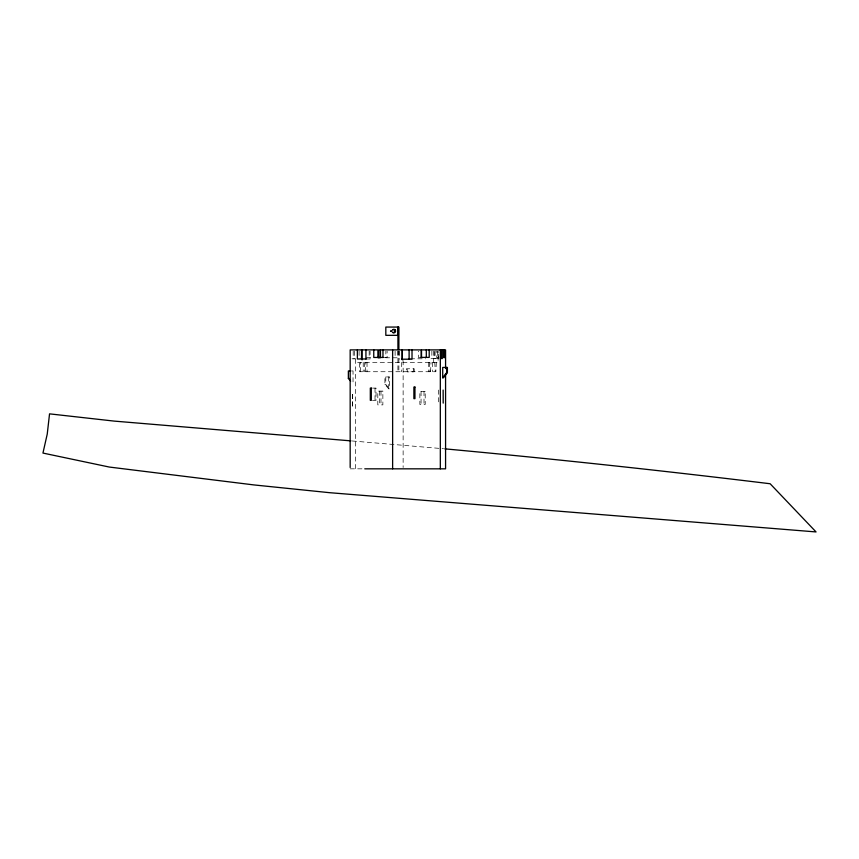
<?xml version="1.0" encoding="UTF-8"?>
<svg xmlns="http://www.w3.org/2000/svg" width="859" height="859" viewBox="0 0 859 859"><rect width="100%" height="100%" fill="white"/><g stroke="black" fill="none" stroke-linecap="round" stroke-linejoin="round"><path stroke-width="0.64" stroke-dasharray="4.29 3.22" d="M360.372 371.732L360.748 362.412M365.462 371.732L365.827 362.412M430.595 371.732L431.025 362.412M436.308 362.412L435.878 371.732L359.513 371.732L359.298 362.412M420.255 357.398L418.312 357.398L418.312 351.138M384.005 357.462L387.108 357.462L387.108 351.148M366.256 357.655L372.924 357.655M439.078 357.677L436.737 357.677L436.737 351.191M431.003 358.353L438.509 358.353L438.509 351.106M439.067 358.579L434.364 358.579L434.364 351.106M352.04 358.815L355.701 358.815M410.344 358.794L425.656 358.794M366.976 358.976L370.079 358.976L370.079 351.191M357.634 362.412L438.122 362.412L438.122 351.148M352.179 370.948L353.038 370.948L353.038 382.91L352.179 382.91M384.907 384.413L385.777 384.413L389.589 388.891L388.719 388.891L384.907 384.413L384.907 376.929L389.589 376.929L389.589 388.891M372.495 388.107L376.027 388.107L376.027 400.337L372.495 400.337M438.605 390.061L438.67 403.118M350.171 468.831L363.443 468.831M352.265 440.978L443.555 448.731M434.794 362.412L435.255 371.732M429.521 362.412L429.983 371.732M364.377 362.412L364.603 371.732M437.414 351.191L437.414 357.677M435.126 351.138L435.126 358.579M433.688 351.148L433.688 362.412M432.528 362.412L432.528 371.732M431.862 351.106L431.862 358.353M428.716 362.412L428.716 371.732M424.013 391.479L424.013 404.439M421.06 391.479L421.06 404.439M414.221 371.732L414.221 368.779L406.414 368.779L406.414 371.732M413.404 368.779L413.404 371.872L407.23 371.872L407.23 368.779M403.129 360.587L403.129 467.5M401.69 362.412L401.69 371.732M399.263 351.224L399.263 359.202M398.877 350.719L398.877 371.732M398.018 351.213L398.018 357.795L385.852 357.795L385.852 351.213M397.921 350.719L397.921 371.732M395.108 351.213L395.108 357.795M388.719 376.929L388.719 388.891M385.777 376.929L385.777 384.413M380.988 391.124L380.988 404.879M379.689 391.124L379.689 404.879M375.029 388.107L375.029 400.337M369.155 351.191L369.155 357.655M367.029 362.412L367.029 371.732M363.217 362.412L363.217 371.732M359.094 351.17L359.094 357.537M355.422 359.245L355.422 468.831M354.402 351.17L354.402 358.837M353.199 351.17L353.199 358.837M382.867 391.124L377.81 391.124L377.81 404.879L382.867 404.879L382.867 391.124M425.216 391.479L419.858 391.479L419.858 404.439L425.216 404.439L425.216 391.479M352.619 394.335L352.458 407.692L352.619 394.335"/><path stroke-width="1.29" d="M442.707 377.777L442.707 367.437L447.399 367.437L447.399 372.602L443.448 377.777L442.707 377.777L446.659 372.602L446.659 367.437M420.974 357.398L429.21 357.398L429.21 349.892M383.168 357.462L373.762 357.462L373.762 349.892M377.949 357.655L380.462 357.655L380.462 349.892M366.406 358.976L357.376 358.976L357.376 349.892M401.722 359.202L412.019 359.202L412.019 349.892M350.912 370.948L348.367 370.948L348.367 378.432L350.655 381.117M446.659 372.602L447.399 372.602M348.367 378.432L349.226 378.432M443.137 390.061L443.201 403.118M364.764 468.831L445.574 468.831L445.574 373.944M350.934 440.871L114.215 421.103L49.543 413.855L47.245 434.063L42.95 453.069L109.308 467.049L253.931 484.927L329.469 492.679L816.05 531.936L770.136 483.746C661.892 470.549 553.454 458.889 444.865 448.849M445.574 368.597L445.574 349.892L421.522 349.892L421.522 357.527M444.457 349.892L444.457 357.677L443.781 357.677L443.781 349.892M442.245 349.892L442.245 358.579L441.419 358.579L441.419 349.892M440.323 349.892L440.323 468.831M426.3 349.892L426.3 357.398M421.221 357.398L421.221 349.892L378.873 349.892L378.873 357.655M409.109 349.892L409.109 359.202M402.302 349.892L402.302 359.91M402.173 349.892L402.173 359.202M398.877 349.398L398.877 327.064L385.82 327.064L385.82 335.332L398.393 335.332L398.393 327.064M397.921 327.064L397.921 349.398M392.627 349.892L392.627 468.831M382.974 349.892L382.974 357.462M377.896 357.462L377.896 349.892L350.171 349.892L350.171 467.5M365.934 349.892L365.934 358.976M362.058 349.892L362.058 359.91M361.521 349.892L361.521 358.976M390.555 331.177L391.597 331.499L391.779 330.887L390.555 331.177M414.951 387.065L413.888 387.065L413.888 398.651L414.951 398.651L414.951 387.065M371.313 388.107L370.315 388.107L370.315 400.337L371.313 400.337L371.313 388.107M395.043 329.813A1.772 1.772 0 0 0 392.488 329.91A1.439 1.439 0 0 1 394.367 330.146A1.439 1.439 0 0 1 394.367 332.036A1.439 1.439 0 0 1 392.488 332.283A1.772 1.772 0 0 0 395.043 332.369A1.772 1.772 0 0 0 395.043 329.813"/></g></svg>
